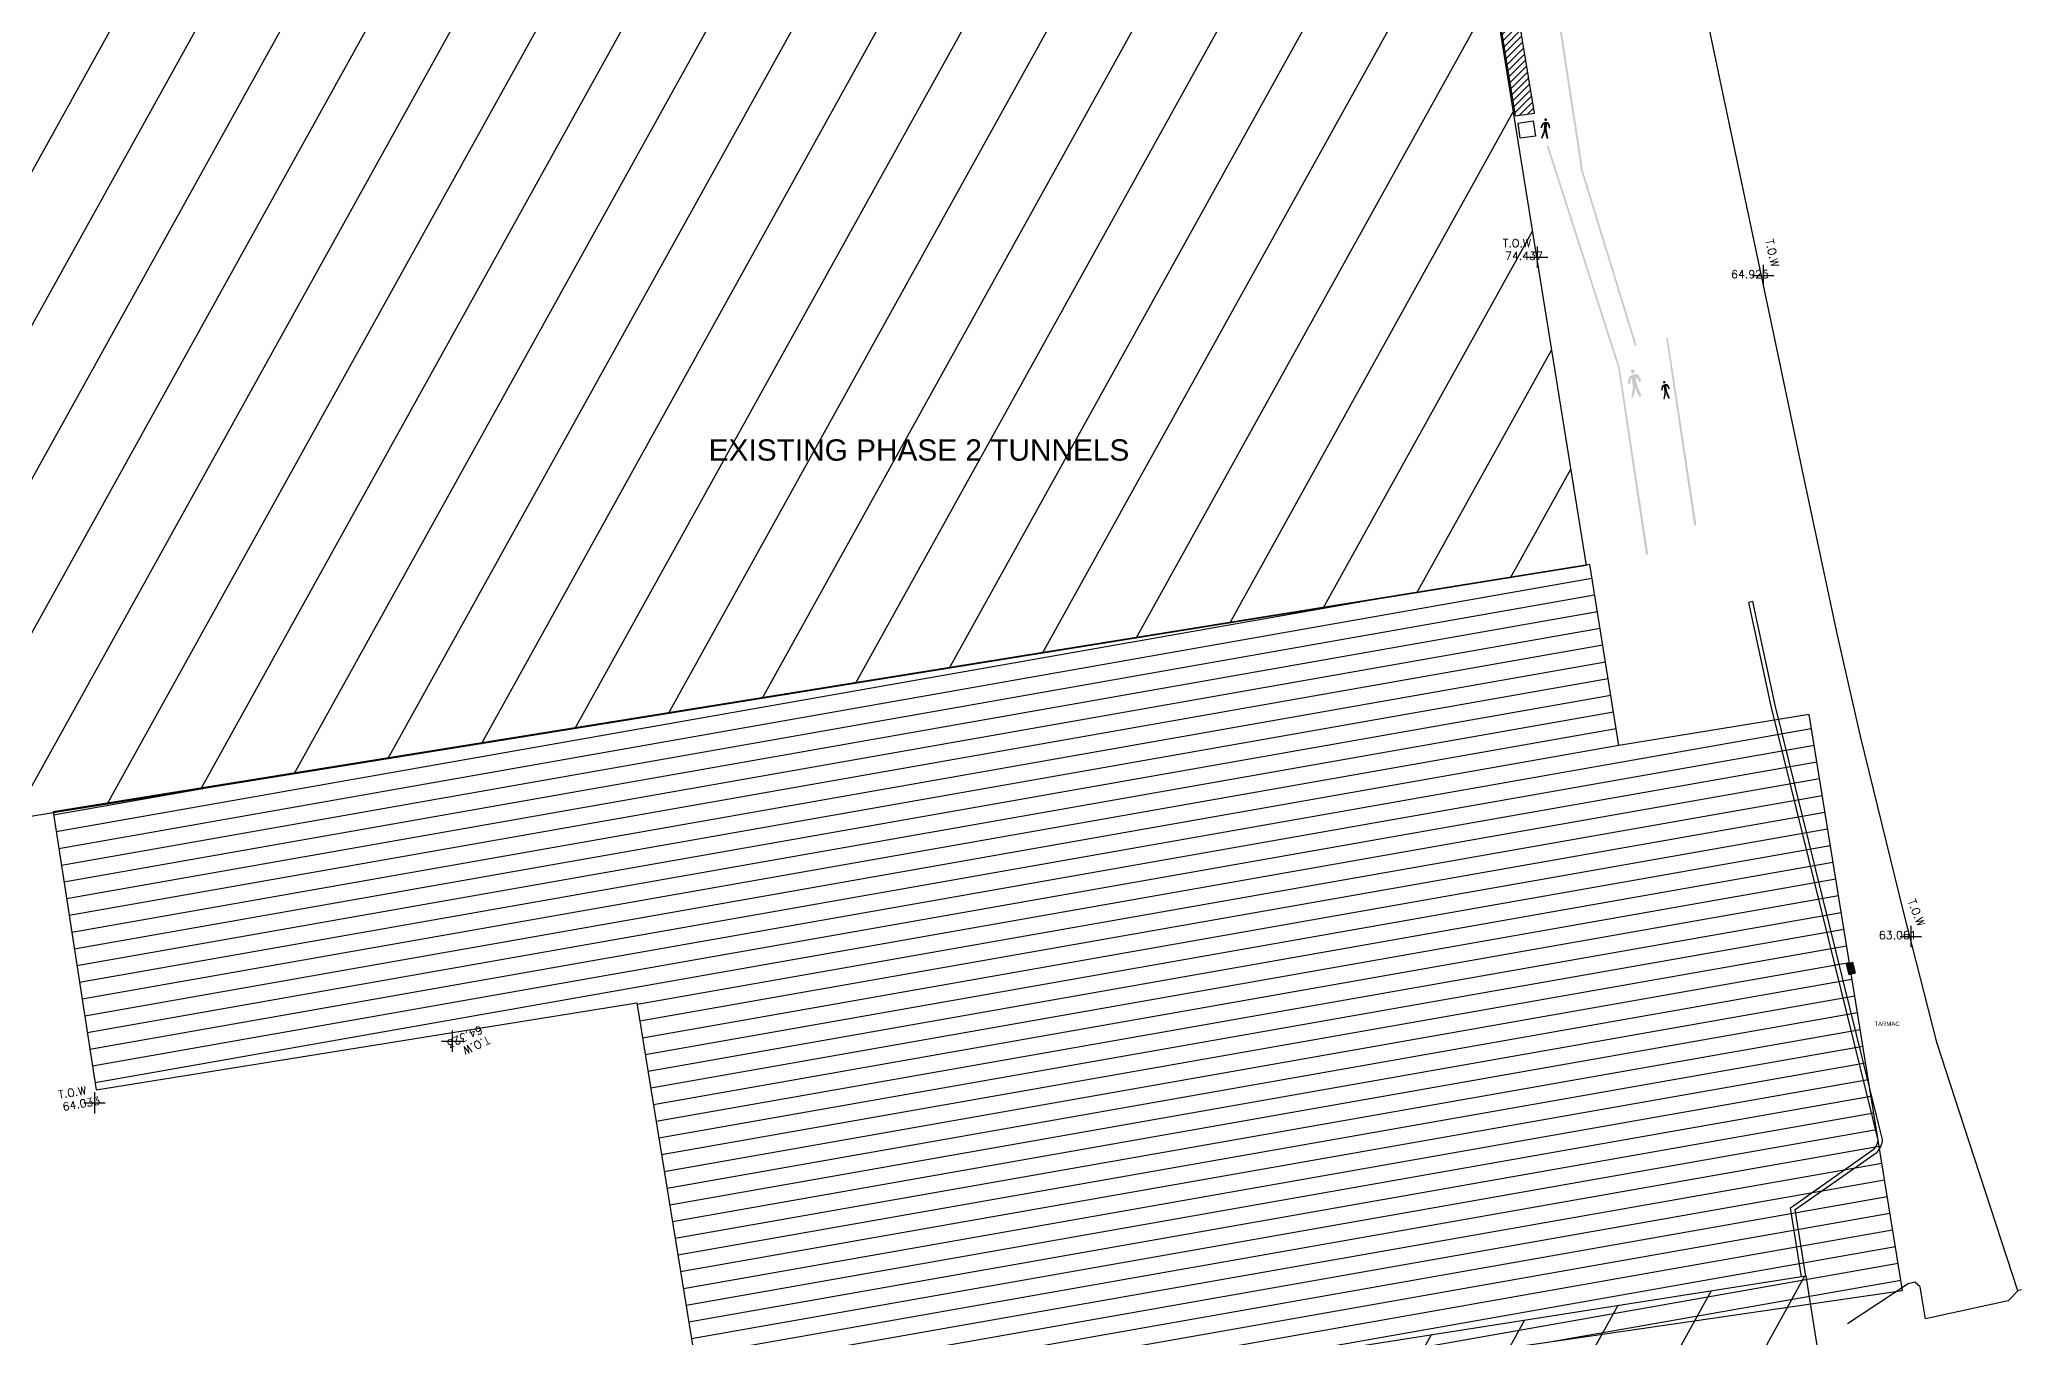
# Model space of a CAD drawing. Header units: millimetres. Extents: x 714210 to 714450, y 655680 to 655995.
# Drawn here: x 714331.6 to 714424.5, y 655781.3 to 655842.2 of the extents above; entities that cross this region are included whole.
import ezdxf

# ---------------------------------------------------------------- set-up
doc = ezdxf.new("R2010")
doc.units = ezdxf.units.MM
for name, color, linetype in [('0_FTR', 22, 'Continuous'), ('0_LVL', 22, 'Continuous'), ('A-BLDG', 7, 'Continuous'), ('Cover', 150, 'Continuous'), ('Inspection cover', 140, 'Continuous'), ('MH', 160, 'Continuous'), ('Stairs', 200, 'Continuous'), ('Tank', 184, 'Continuous'), ('TEXT', 7, 'Continuous'), ('Wall', 30, 'Continuous'), ('WL0', 7, 'Continuous')]:
    doc.layers.add(name, color=color, linetype=linetype)
doc.layers.add('Tarmac', color=250, linetype='Continuous', plot=False)
doc.styles.add('MONO', font='txt.shx')
doc.styles.get("Standard").update_dxf_attribs({"font": 'arial.ttf'})

# ---------------------------------------------------------------- blocks, each defined once
blk = doc.blocks.new('man')
h = blk.add_hatch(color=256)
h.dxf.hatch_style = 1
h.paths.add_polyline_path([(714257.361, 655920.218), (714257.408, 655920.14), (714257.288, 655920.049), (714257.208, 655919.931), (714257.435, 655920.007), (714257.56, 655920.069), (714257.995, 655920.378), (714258.066, 655920.312), (714257.908, 655920.166), (714257.688, 655920.01), (714257.849, 655920.038), (714257.991, 655920.036), (714258.175, 655920.03), (714258.161, 655919.948), (714257.845, 655919.925), (714257.722, 655919.925), (714257.475, 655919.836), (714257.309, 655919.761), (714257.346, 655919.739), (714257.573, 655919.747), (714257.615, 655919.656), (714257.461, 655919.635), (714257.323, 655919.64), (714257.259, 655919.657), (714257.204, 655919.705), (714257.168, 655919.747), (714257.123, 655919.816), (714257.09, 655919.891), (714257.085, 655919.957), (714257.106, 655920.02), (714257.158, 655920.081), (714257.201, 655920.12), (714257.265, 655920.157)])
edge = h.paths.add_edge_path()
edge.add_arc((714257.003, 655919.742), 0.0893, 0, 360)
blk = doc.blocks.new('SPOT')
at = {"color": 0, "linetype": 'ByBlock', "flags": 128}
for points in [[(-0.5, 0), (0.5, 0)], [(0, 0.5), (0, -0.5)]]:
    blk.add_lwpolyline(points, dxfattribs=at)

msp = doc.modelspace()

# ---------------------------------------------------------------- hatches: boundary and pattern name
at = {"layer": 'A-BLDG'}
h = msp.add_hatch(dxfattribs=at)
h.set_pattern_fill('ANSI31', color=256, scale=1.1, angle=196)
h.paths.add_polyline_path([(714253.226, 655843.123), (714250.929, 655857.413), (714251.095, 655857.436), (714245.817, 655890.357), (714244.461, 655890.114), (714243.609, 655895.436), (714265.916, 655899.054), (714263.553, 655914.07), (714297.581, 655919.323), (714299.927, 655904.397), (714341.333, 655911.246), (714339.61, 655922.201), (714365.123, 655926.336), (714367.014, 655914.445), (714389.08, 655918.089), (714389.81, 655913.62), (714388.605, 655913.424), (714392.553, 655888.887), (714394.62, 655889.207), (714397.024, 655874.226), (714395.085, 655873.996), (714396.683, 655864.036), (714398.433, 655864.321), (714400.355, 655852.392), (714398.564, 655852.165), (714404.142, 655817.491), (714300.424, 655800.763), (714292.875, 655849.115), (714289.808, 655848.687), (714297.558, 655798.465), (714240.143, 655789.216), (714235.96, 655815.619), (714242.741, 655816.665), (714238.868, 655840.785)])
h = msp.add_hatch(dxfattribs=at)
h.set_pattern_fill('ANSI31', color=256, scale=1.1, angle=196)
h.paths.add_polyline_path([(714363.057, 655776.114), (714414.432, 655784.196), (714420.721, 655744.417), (714369.483, 655736.172)])
at = {"layer": 'Cover'}
h = msp.add_hatch(dxfattribs=at)
h.set_pattern_fill('ANSI31', color=256, scale=0.25, angle=145)
h.paths.add_polyline_path([(714332.281, 655805.948), (714334.296, 655792.916), (714359.645, 655796.993), (714363.158, 655775.374), (714418.968, 655783.503), (714414.586, 655810.512), (714405.678, 655809.053), (714404.31, 655817.54)])
at = {"layer": 'MH'}
h = msp.add_hatch(dxfattribs=at)
h.set_pattern_fill('ZIGZAG', color=256, scale=0.0087, angle=214)
h.set_pattern_definition([(214, (14.344225, -74.790015), (-0.0074537843718, -0.038346396324), [0.0276225, -0.0276225]), (304, (14.321325, -74.80546), (0.038346396324, -0.0074537843718), [0.0276225, -0.0276225])])
h.paths.add_polyline_path([(714416.639, 655798.881), (714416.325, 655798.803), (714416.448, 655798.318), (714416.766, 655798.405)])
at = {"layer": 'Stairs'}
h = msp.add_hatch(dxfattribs=at)
h.set_pattern_fill('ANSI31', color=256, scale=0.073)
h.set_pattern_definition([(45, (8.94034, -55.3328), (-0.16388967421, 0.16388967421), [])])
h.paths.add_polyline_path([(714400.811, 655838.586), (714401.723, 655838.712), (714400.301, 655847.327), (714399.423, 655847.195)])
h.paths.add_polyline_path([(714400.167, 655843.857), (714400.375, 655842.767), (714400.78, 655842.845), (714400.572, 655843.934)], flags=24)

# ---------------------------------------------------------------- linework, layer by layer
at = {"layer": 'A-BLDG', "flags": 128}
msp.add_lwpolyline([(714398.564, 655852.165), (714404.142, 655817.491), (714300.424, 655800.763), (714292.875, 655849.115)], dxfattribs=at)
msp.add_lwpolyline([(714363.057, 655776.114), (714414.432, 655784.196), (714420.721, 655744.417), (714369.483, 655736.172)], close=True, dxfattribs=at)
at = {"layer": 'Cover', "flags": 128}
msp.add_lwpolyline([(714332.281, 655805.948), (714334.296, 655792.916), (714359.645, 655796.993), (714363.158, 655775.374), (714418.968, 655783.503), (714414.586, 655810.512), (714405.678, 655809.053), (714404.31, 655817.54)], close=True, dxfattribs=at)
at = {"layer": 'Inspection cover', "flags": 128}
msp.add_lwpolyline([(714400.955, 655838.236), (714401.658, 655838.35), (714401.759, 655837.629), (714401.045, 655837.535)], close=True, dxfattribs=at)
at = {"layer": 'MH', "flags": 128}
msp.add_lwpolyline([(714416.639, 655798.881), (714416.325, 655798.803), (714416.448, 655798.318), (714416.766, 655798.405)], close=True, dxfattribs=at)
at = {"layer": 'Stairs', "flags": 128}
msp.add_lwpolyline([(714400.811, 655838.586), (714401.723, 655838.712), (714400.301, 655847.327), (714399.423, 655847.195)], close=True, dxfattribs=at)
at = {"layer": 'Tarmac', "flags": 128}
msp.add_lwpolyline([(714424.392, 655783.498), (714423.928, 655783.026), (714420.048, 655782.182), (714419.8, 655783.684), (714419.552, 655783.901), (714419.227, 655783.824), (714416.391, 655781.938)], dxfattribs=at)
at = {"layer": 'Wall', "flags": 128}
for points in [[(714409.363, 655845.251), (714410.535, 655839.656), (714412.86, 655828.635)], [(714412.86, 655828.635), (714414.376, 655821.428), (714415.913, 655814.23), (714416.981, 655809.5), (714419.022, 655801.208), (714420.56, 655795.152), (714422.076, 655790.49), (714424.365, 655783.498), (714424.54, 655783.548)], [(714411.955, 655815.805), (714411.759, 655815.763)], [(714414.24, 655784.138), (714413.714, 655787.387), (714417.644, 655790.143), (714417.706, 655790.223), (714417.733, 655790.274), (714417.764, 655790.338), (714417.798, 655790.413), (714417.813, 655790.477), (714417.827, 655790.547), (714417.572, 655791.592), (714412.808, 655810.903), (714411.759, 655815.763)], [(714414.437, 655784.17), (714413.931, 655787.295), (714417.784, 655789.997), (714417.874, 655790.114), (714417.911, 655790.182), (714417.945, 655790.253), (714417.989, 655790.349), (714418.008, 655790.435), (714418.03, 655790.541), (714418.024, 655790.583), (714417.766, 655791.64), (714413.003, 655810.948), (714411.955, 655815.805)]]:
    msp.add_lwpolyline(points, dxfattribs=at)
at = {"layer": 'WL0'}
for points in [[(714395.803, 655889.548, 64.717), (714403.969, 655836.189, 64.717), (714395.681, 655889.546, 64.717), (714403.886, 655836.15, 64.717)], [(714402.375, 655837.181, 64.556), (714405.717, 655826.787, 64.556), (714402.291, 655837.169, 64.556), (714405.626, 655826.802, 64.556)], [(714403.936, 655836.189, 64.562), (714406.506, 655827.812, 64.562), (714403.852, 655836.176, 64.562), (714406.425, 655827.789, 64.562)], [(714407.969, 655828.185, 63.923), (714409.306, 655819.394, 63.923), (714407.889, 655828.188, 63.923), (714409.2, 655819.385, 63.923)], [(714405.713, 655826.8, 64.386), (714407.05, 655818.009, 64.386), (714405.633, 655826.802, 64.386), (714406.944, 655817.999, 64.386)]]:
    msp.add_solid(points, dxfattribs=at)

# ---------------------------------------------------------------- block references
for p in [(714401.841, 655831.959, 74.437), (714412.437, 655831.091, 64.925), (714419.363, 655800.104, 63.061), (714350.991, 655795.196, 64.323), (714334.217, 655792.307, 64.033)]:
    msp.add_blockref('SPOT', p)
at = {"layer": 'Tank'}
for p, xscale, yscale, zscale, rotation in [((491076.208, 1348006.716, 14.065), 0.75, 0.75, 0.75, 245.320118915169), ((223746.58, 1529013.314, -5.264), 1.0328549318393, 1.0328549318393, 1.0328549318393, 256.7704150566323), ((395478.968, 1223397.456, 18.739), 0.6713557056955454, 0.6713557056955454, 0.6713557056955454, 256.7704150566323)]:
    msp.add_blockref('man', p, dxfattribs=dict(at, xscale=xscale, yscale=yscale, zscale=zscale, rotation=rotation))

# ---------------------------------------------------------------- texts
at = {"layer": '0_FTR', "style": 'MONO'}
msp.add_text('T.O.W', height=0.375, dxfattribs=at).set_placement((714400.238, 655832.422, 74.437))
for rotation, p in [(282.59927, (714412.539, 655832.756, 64.925)), (291.4823, (714419.207, 655801.765, 63.061)), (204.75757, (714352.64, 655795.447, 64.323)), (9.77223, (714332.559, 655792.491, 64.033))]:
    msp.add_text('T.O.W', height=0.375, rotation=rotation, dxfattribs=at).set_placement(p)
at = {"layer": '0_LVL', "style": 'MONO'}
for s, p in [('74.437', (714400.341, 655831.834, 74.437)), ('64.925', (714410.937, 655830.966, 64.925)), ('63.061', (714417.863, 655799.979, 63.061))]:
    msp.add_text(s, height=0.375, dxfattribs=at).set_placement(p)
for s, rotation, p in [('64.323', 204.75757, (714352.301, 655795.938, 64.323)), ('64.033', 9.77223, (714332.76, 655791.929, 64.033))]:
    msp.add_text(s, height=0.375, rotation=rotation, dxfattribs=at).set_placement(p)
at = {"layer": 'Tarmac', "insert": (714417.653, 655796.111, 0.015), "char_height": 0.2, "attachment_point": 1}
msp.add_mtext_dynamic_manual_height_columns('TARMAC', width=1.13033, gutter_width=1, heights=[-0.207], dxfattribs=at)
at = {"layer": 'TEXT', "insert": (714363.01, 655823.414), "char_height": 1, "attachment_point": 1}
msp.add_mtext_dynamic_manual_height_columns('EXISTING PHASE 2 TUNNELS', width=25.76978, gutter_width=1, heights=[-1.034], dxfattribs=at)

doc.saveas('drawing.dxf')
